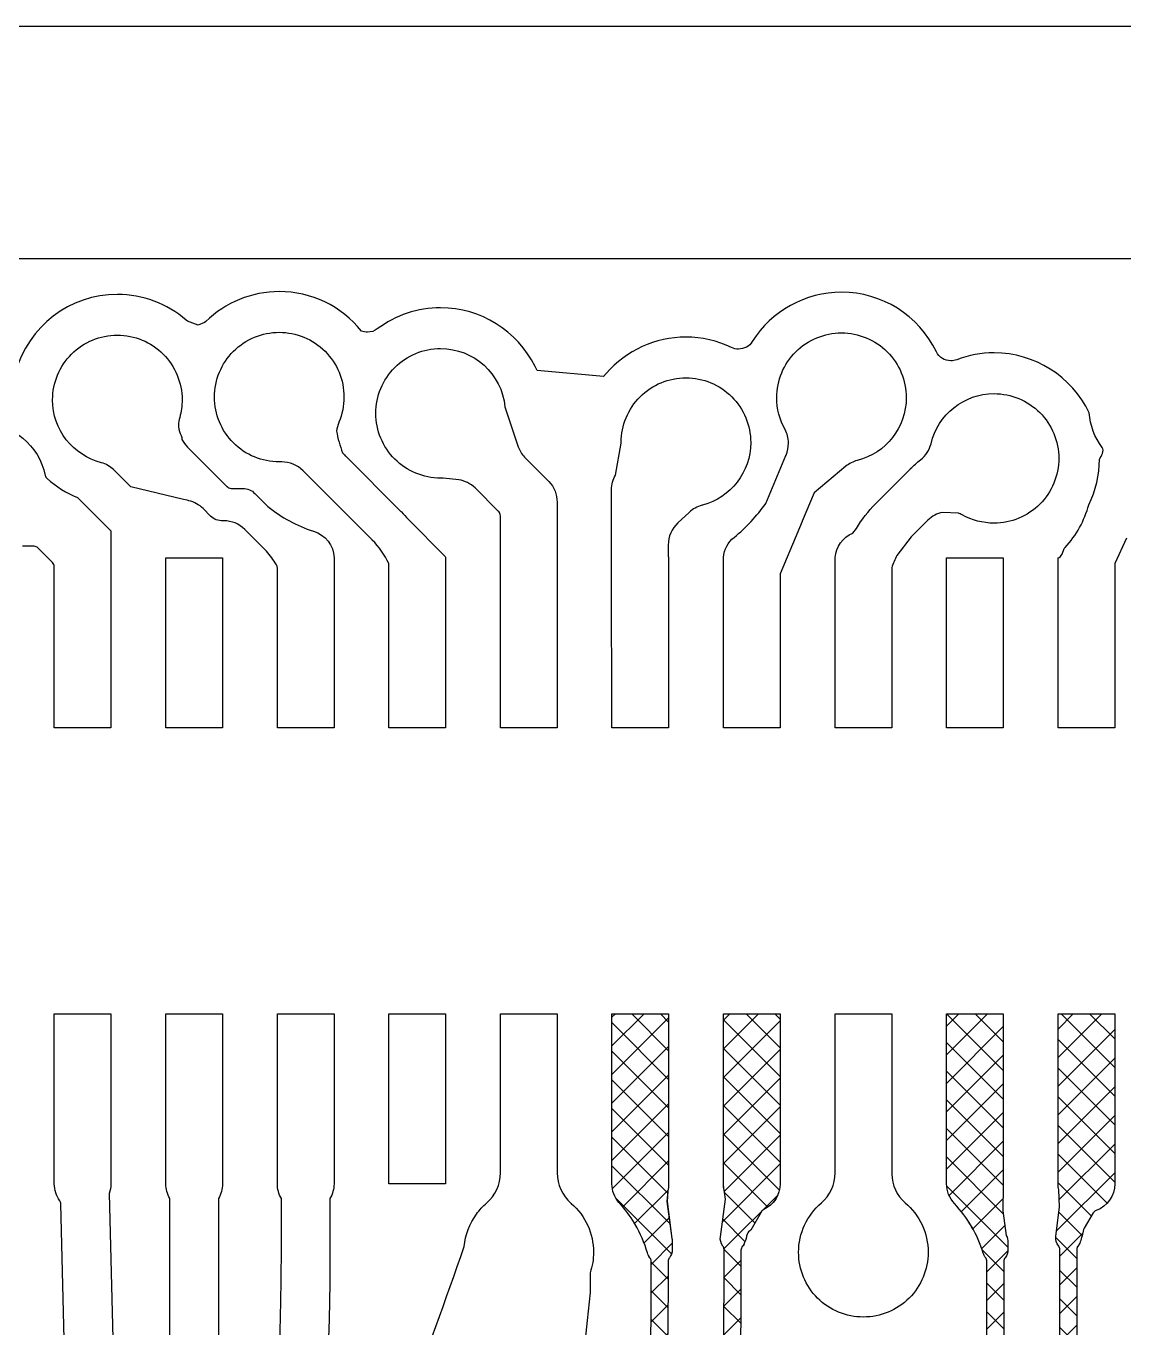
# Model space of a CAD drawing. Header units: millimetres. Extents: x 3440 to 3572, y 2 to 96.
# Drawn here: x 3498.224 to 3501.67, y 65.937 to 70.021 of the extents above; entities that cross this region are included whole.
import ezdxf

# ---------------------------------------------------------------- set-up
doc = ezdxf.new("R2010")
doc.units = ezdxf.units.MM
doc.header["$LTSCALE"] = 23.1
for name, color, linetype in [('gbr-dxf', 7, 'CONTINUOUS'), ('gbr-outline-dxf', 2, 'CONTINUOUS'), ('備註', 1, 'CONTINUOUS')]:
    doc.layers.add(name, color=color, linetype=linetype)

# ---------------------------------------------------------------- blocks, each defined once
blk = doc.blocks.new('1')
at = {"layer": '備註', "linetype": 'Continuous'}
h = blk.add_hatch(dxfattribs=at)
h.set_pattern_fill('ANSI37', color=3, scale=0.02, style=0)
h.paths.add_polyline_path([(4286.9204, -448.5773), (4286.9204, -445.413, -0.038469), (4286.9207, -445.409, -0.005741), (4286.9224, -445.2641, -0.012911), (4286.9224, -445.263, -0.192745), (4288.774, -440.9383), (4288.7742, -440.9381), (4290.6805, -439.0318, -0.022179), (4290.6819, -439.0301, -0.012999), (4290.6827, -439.0293, 0.198866), (4293.0571, -433.2981, -0.012999), (4293.057, -433.2969), (4293.057, -433.0422, 0.126703), (4293.0538, -433.0328, -0.238292), (4293.0451, -432.9984), (4293.0501, -432.9758), (4293.0503, -432.9752, -0.002638), (4293.0512, -432.9711, 0.052598), (4293.0607, -432.8805, -0.01044), (4293.0608, -432.8791, 0.052723), (4293.0509, -432.7883, -0.061206), (4293.0482, -432.7668), (4293.0482, -432.7668), (4293.0482, -432.2334), (4293.226, -432.2334), (4293.226, -432.6749, -0.009209), (4293.226, -432.6779), (4293.226, -432.7668, -0.169291), (4293.2068, -432.822, 0.043546), (4293.1661, -432.8856, 0.006989), (4293.1641, -432.8943), (4293.1641, -432.8943, 0.108919), (4293.1586, -432.9009, -0.041884), (4293.1584, -432.9012, 0.053171), (4293.1281, -432.9882, -0.002636), (4293.1272, -432.9923, -0.011867), (4293.1268, -432.9938), (4293.1219, -433.0155, -0.117232), (4293.114, -433.0319), (4293.114, -433.0319, 0.146349), (4293.11, -433.0427), (4293.11, -433.2957, -0.012999), (4293.1101, -433.2969, -0.198807), (4290.7224, -439.0646, -0.03099), (4290.7202, -439.067), (4290.7202, -439.067), (4288.8117, -440.9756), (4288.8114, -440.9758, 0.192697), (4286.9754, -445.2631, -0.012911), (4286.9754, -445.2642, 0.005907), (4286.9737, -445.4121, -0.050361), (4286.9734, -445.4173), (4286.9734, -448.5585, -0.036092), (4286.9734, -448.5587, 0.180687), (4286.9787, -448.5717), (4286.9936, -448.5865, -0.042428), (4286.9938, -448.5867, 0.147346), (4287.0042, -448.5918, -0.171376), (4287.028, -448.6026, 0.128411), (4287.1599, -448.6765, -0.015423), (4287.162, -448.6771, -0.266442), (4287.2236, -448.7407, 0.071546), (4287.2262, -448.7457), (4287.2263, -448.7457), (4287.2263, -448.7605, -0.007106), (4287.2263, -448.7626), (4287.2263, -449.0124, -0.007121), (4287.2263, -449.0145), (4287.2263, -449.2791), (4287.0485, -449.2791), (4287.0485, -449.2735), (4287.0485, -449.2735), (4287.0485, -448.7767, 0.118025), (4286.9734, -448.6595, -0.183096), (4286.9614, -448.6343, 0.134987), (4286.9568, -448.6247), (4286.9291, -448.597, -0.212453)])
h.paths.add_polyline_path([(4286.6817, -448.5885, -0.027768), (4286.6918, -448.6181), (4286.6918, -448.6218, 0.063503), (4286.6926, -448.6284), (4286.7018, -448.6818, -0.010797), (4286.7021, -448.6938, 0.010183), (4286.7021, -448.6951), (4286.7021, -448.6954, -0.108314), (4286.6996, -448.7036), (4286.6995, -448.7038), (4286.6995, -448.7038, 0.215605), (4286.6995, -448.7059), (4286.699, -448.7361, 0.0273), (4286.6985, -448.7457), (4286.6985, -448.7457), (4286.6985, -448.7457), (4286.6985, -448.7655), (4286.6985, -448.7655), (4286.6985, -449.2735), (4286.6985, -449.2735), (4286.6985, -449.2791), (4286.8763, -449.2791), (4286.8763, -449.0145, 0.007121), (4286.8763, -449.0124), (4286.8763, -448.7457, 0.228558), (4286.8428, -448.6761), (4286.8424, -448.6758, -0.131355), (4286.7549, -448.559, 0.079704), (4286.7485, -448.5484, -0.146239), (4286.7448, -448.5375, 0.036092), (4286.7448, -448.5373), (4286.7448, -445.2679, 0.087957), (4286.7466, -445.2589, -0.192757), (4288.6497, -440.8139), (4290.5584, -438.9052), (4290.5584, -438.9052), (4290.5585, -438.9052, 0.198869), (4292.8814, -433.298, 0.013079), (4292.8815, -433.2969), (4292.8815, -433.0426, -0.144789), (4292.8853, -433.032, 0.174547), (4292.8944, -433.0069), (4292.8944, -432.9862, 0.021595), (4292.8942, -432.9829, 0.067298), (4292.889, -432.9518, 0.081765), (4292.8841, -432.9401), (4292.8755, -432.9262, -0.042283), (4292.8691, -432.8532, 0.010351), (4292.8691, -432.8519, -0.040896), (4292.8749, -432.7812), (4292.875, -432.7804, 0.038766), (4292.8761, -432.7668), (4292.8761, -432.6779), (4292.8761, -432.2334), (4292.6983, -432.2334), (4292.6983, -432.239), (4292.6982, -432.239), (4292.6982, -432.7478), (4292.6983, -432.748), (4292.6983, -432.7668, 0.23908), (4292.7346, -432.8385, 0.06729), (4292.7351, -432.8389, -0.115876), (4292.7408, -432.8461), (4292.7408, -432.8461, -0.046487), (4292.7597, -432.9045), (4292.7807, -432.9119, -0.252788), (4292.7919, -432.9273), (4292.7925, -432.9332, 0.12341), (4292.7984, -432.9514), (4292.8009, -432.9554, 0.01812), (4292.8096, -432.9914, 0.061967), (4292.8134, -433.0003, -0.102406), (4292.8156, -433.0081, 0.03609), (4292.8156, -433.0084, 0.160481), (4292.8242, -433.0314, 0.055776), (4292.8245, -433.0319, -0.152992), (4292.8284, -433.0432, 0.036092), (4292.8285, -433.0434), (4292.8285, -433.2958, 0.01306), (4292.8284, -433.2969, -0.198906), (4290.521, -438.8677), (4290.521, -438.8677), (4290.521, -438.8677), (4288.6122, -440.7765), (4288.6121, -440.7765), (4288.6121, -440.7765, 0.192447), (4286.6938, -445.2499, 0.098806), (4286.6918, -445.2601), (4286.6918, -448.5373, 0.037059), (4286.6918, -448.5376, -0.152635), (4286.6878, -448.5488, 0.27377)])
h.paths.add_polyline_path([(4283.8869, -448.557, -0.172995), (4283.8958, -448.5321), (4283.8958, -448.532, 0.146349), (4283.8998, -448.5212), (4283.8998, -446.4176, -0.040138), (4283.9001, -446.4134, -0.198769), (4286.2625, -440.714), (4286.2627, -440.7138), (4287.5098, -439.4667), (4287.5098, -439.4666), (4287.5098, -439.4666, 0.198907), (4289.9036, -433.6873, -0.016872), (4289.9037, -433.6857), (4289.9037, -432.973, -0.036092), (4289.9036, -432.9727, 0.141335), (4289.9002, -432.9621, -0.212319), (4289.891, -432.9315), (4289.9029, -432.8387), (4289.9002, -432.786, -0.054356), (4289.8981, -432.7668), (4289.8981, -432.6779, -0.007121), (4289.8981, -432.6758), (4289.8981, -432.239), (4289.8982, -432.239), (4289.8982, -432.2334), (4290.076, -432.2334), (4290.076, -432.7668), (4290.0759, -432.7668), (4290.0759, -432.7668, -0.3159), (4290.0172, -432.8504, 0.141143), (4290.0088, -432.8577, -0.033597), (4290.0087, -432.8578), (4289.9797, -432.9056, 0.059391), (4289.978, -432.91, -0.029996), (4289.9675, -432.949, -0.090958), (4289.9606, -432.9614), (4289.9606, -432.9614, 0.141804), (4289.9567, -432.9718), (4289.9567, -433.687, -0.016893), (4289.9566, -433.6886, -0.198865), (4287.5473, -439.5041), (4287.5473, -439.5041), (4287.5473, -439.5041), (4286.3002, -440.7512), (4286.2999, -440.7515, 0.198902), (4283.9531, -446.4175, -0.026722), (4283.953, -446.4202, -0.016159), (4283.9528, -446.4218), (4283.9528, -448.5203, -0.048029), (4283.9528, -448.5207, 0.152992), (4283.9568, -448.532), (4283.9569, -448.5321, -0.092649), (4283.9638, -448.5448, -0.002776), (4283.9648, -448.548, 0.055059), (4283.9954, -448.6144, -0.039851), (4283.9956, -448.6146, 0.137615), (4284.0038, -448.6217), (4284.0038, -448.6217), (4284.0038, -448.6218), (4284.0052, -448.6245, 0.441021), (4284.0052, -448.6245), (4284.0052, -448.6245), (4284.0139, -448.6418, 0.037742), (4284.0468, -448.6796, -0.212517), (4284.0762, -448.7457), (4284.0762, -448.8346, -0.007121), (4284.0762, -448.8367), (4284.0762, -449.2791), (4283.8984, -449.2791), (4283.8984, -449.2735), (4283.8984, -449.2735), (4283.8984, -448.7655), (4283.8984, -448.7649), (4283.8984, -448.7457), (4283.8984, -448.7457), (4283.8984, -448.7457, -0.040316), (4283.8996, -448.7314, -0.010149), (4283.8998, -448.7302), (4283.9034, -448.6386, 0.050913), (4283.8899, -448.5724), (4283.8893, -448.5705, -0.088155)])
h.paths.add_polyline_path([(4283.5483, -448.8346, 0.009209), (4283.5484, -448.8376), (4283.5484, -449.2735), (4283.5484, -449.2735), (4283.5484, -449.2791), (4283.7262, -449.2791), (4283.7262, -448.7457), (4283.7261, -448.7457, 0.019469), (4283.7259, -448.7389), (4283.731, -448.5973), (4283.731, -448.5973, -0.396062), (4283.731, -448.5972), (4283.731, -448.5956), (4283.731, -448.5955), (4283.731, -448.5955, -0.135041), (4283.7306, -448.5849), (4283.7306, -448.5847, -0.012549), (4283.7352, -448.5689, 0.254191), (4283.7282, -448.532), (4283.7282, -448.532, -0.146437), (4283.7243, -448.5212), (4283.7243, -446.4177, 0.016923), (4283.7242, -446.4161, -0.198862), (4286.1381, -440.5897), (4286.1383, -440.5895), (4287.3855, -439.3423), (4287.3855, -439.3423), (4287.3855, -439.3423, 0.198917), (4289.7281, -433.6871, 0.016923), (4289.728, -433.6854), (4289.728, -433.0099, -0.152918), (4289.732, -432.9987), (4289.732, -432.9987, 0.175279), (4289.7409, -432.9734), (4289.7409, -432.9508, 0.145547), (4289.7353, -432.9291), (4289.7249, -432.8514), (4289.7257, -432.7734, 0.018935), (4289.7259, -432.7668), (4289.7259, -432.7668), (4289.7259, -432.7668), (4289.7259, -432.747), (4289.7259, -432.239), (4289.7259, -432.2334), (4289.5481, -432.2334), (4289.5481, -432.239), (4289.5481, -432.6758, 0.007121), (4289.5481, -432.6779), (4289.5481, -432.7668, 0.194527), (4289.5731, -432.8286, -0.111015), (4289.6635, -432.9841, 0.105582), (4289.671, -432.9987), (4289.671, -432.9987, -0.152929), (4289.675, -433.01, 0.036092), (4289.675, -433.0102), (4289.675, -433.686, 0.013079), (4289.675, -433.6871, 0.020044), (4289.6751, -433.6891, -0.198851), (4287.3481, -439.3048), (4287.348, -439.3048), (4287.348, -439.3048), (4286.1008, -440.552), (4286.1006, -440.5522, 0.198871), (4283.6712, -446.4164, 0.013079), (4283.6712, -446.4175), (4283.6712, -446.4178, 0.020066), (4283.6713, -446.4198), (4283.6713, -448.5207, -0.150332), (4283.6674, -448.5318, 0.096433), (4283.6602, -448.5449, -0.122485), (4283.5758, -448.6814, 0.204905), (4283.5483, -448.7457)])
h.paths.add_polyline_path([(4285.6484, -449.2791), (4285.6484, -448.7457), (4285.6485, -448.7457), (4285.6485, -448.7457, -0.186162), (4285.6715, -448.686, -0.011402), (4285.6725, -448.6848, 0.113626), (4285.759, -448.5364, -0.002685), (4285.7601, -448.5329, -0.098981), (4285.7673, -448.5193), (4285.7673, -448.5192, 0.152897), (4285.7713, -448.508, -0.05707), (4285.7713, -448.5074), (4285.7713, -445.9316, -0.020066), (4285.7713, -445.9296, -0.198906), (4288.0516, -440.4245), (4288.0516, -440.4245), (4288.0516, -440.4245), (4289.1865, -439.2896), (4289.1865, -439.2896), (4289.1865, -439.2896, 0.198918), (4291.7675, -433.0586, -0.01306), (4291.7675, -433.0575), (4291.7675, -433.0224, -0.048029), (4291.7675, -433.022, 0.145602), (4291.7638, -433.0112, -0.124838), (4291.7554, -432.9938, -0.014226), (4291.7548, -432.9919, -0.038028), (4291.741, -432.9152), (4291.7076, -432.8549, 0.133018), (4291.7001, -432.8477, -0.293511), (4291.6482, -432.7668), (4291.6481, -432.7668), (4291.6481, -432.2334), (4291.8259, -432.2334), (4291.8259, -432.6758, -0.007106), (4291.826, -432.6779), (4291.826, -432.7668, -0.044204), (4291.8246, -432.7824), (4291.8245, -432.7831, 0.019404), (4291.8196, -432.8163), (4291.833, -432.9171, -0.04233), (4291.8333, -432.9237), (4291.8333, -432.9858, -0.171575), (4291.8246, -433.0106), (4291.8245, -433.0107, 0.152897), (4291.8205, -433.022), (4291.8205, -433.0586, -0.013079), (4291.8205, -433.0598, -0.198885), (4289.224, -439.327), (4289.224, -439.3271), (4289.2239, -439.3271), (4288.0891, -440.4619), (4288.0891, -440.462), (4288.089, -440.462, 0.198837), (4285.8243, -445.9276, -0.020022), (4285.8243, -445.9296), (4285.8243, -448.5091, 0.126649), (4285.8277, -448.5185, -0.255471), (4285.8355, -448.5554, -0.002709), (4285.8344, -448.5591, 0.019111), (4285.8274, -448.5873), (4285.8262, -448.7416, -0.011961), (4285.8263, -448.7457), (4285.8263, -448.8346, -0.009235), (4285.8262, -448.8375), (4285.8262, -449.2791)])
h.paths.add_polyline_path([(4284.5984, -449.2791), (4284.5984, -448.7457), (4284.5984, -448.7457), (4284.5984, -448.7457, -0.181251), (4284.6203, -448.6873, -0.01195), (4284.6214, -448.686, 0.113438), (4284.71, -448.5278, -0.100452), (4284.7172, -448.5139), (4284.7173, -448.5139, 0.152897), (4284.7213, -448.5026, -0.037059), (4284.7213, -448.5023), (4284.7213, -446.3639, -0.013079), (4284.7213, -446.3628, -0.198867), (4287.2147, -440.3439), (4287.2149, -440.3437), (4288.3589, -439.1997), (4288.3589, -439.1997), (4288.3589, -439.1997, 0.198919), (4290.7192, -433.5016, -0.01306), (4290.7192, -433.5005), (4290.7192, -432.9778, 0.141403), (4290.7158, -432.9672, -0.106282), (4290.7079, -432.9527, 0.037341), (4290.6916, -432.9145, 0.121014), (4290.6851, -432.9076), (4290.685, -432.9076), (4290.669, -432.8781, 0.05425), (4290.6283, -432.8336, -0.021193), (4290.626, -432.8313, -0.205959), (4290.5982, -432.7668), (4290.5981, -432.7668), (4290.5981, -432.7476), (4290.5981, -432.7475), (4290.5981, -432.239), (4290.5981, -432.239), (4290.5981, -432.2334), (4290.7759, -432.2334), (4290.7759, -432.6759, -0.006875), (4290.776, -432.6779), (4290.776, -432.7668, -0.060251), (4290.7734, -432.7879), (4290.771, -432.8319), (4290.7845, -432.935, -0.215499), (4290.7763, -432.9664), (4290.7762, -432.9665, 0.152897), (4290.7723, -432.9777, -0.037059), (4290.7722, -432.978), (4290.7722, -433.5016, -0.013079), (4290.7722, -433.5028, -0.198882), (4288.3964, -439.2372), (4288.3964, -439.2372), (4288.3964, -439.2372), (4287.2524, -440.3812), (4287.2522, -440.3814, 0.198902), (4284.7743, -446.3639, -0.01306), (4284.7743, -446.365), (4284.7743, -448.5035, 0.126611), (4284.7775, -448.5129, -0.255514), (4284.7856, -448.5498, 0.048391), (4284.771, -448.6266), (4284.7744, -448.7278, -0.050849), (4284.7762, -448.7457), (4284.7762, -448.8346, -0.009235), (4284.7762, -448.8376), (4284.7762, -449.2791)])
h.paths.add_polyline_path([(4284.9387, -448.5595, -0.250239), (4284.9458, -448.5231), (4284.9459, -448.5229, 0.152967), (4284.9498, -448.5117), (4284.9498, -446.364, -0.013079), (4284.9499, -446.3628, -0.198864), (4287.3765, -440.5057), (4287.3765, -440.5057), (4287.3765, -440.5057), (4288.5208, -439.3615), (4288.5208, -439.3614), (4288.5208, -439.3614, 0.198847), (4290.9479, -433.5039, -0.020044), (4290.9478, -433.5019), (4290.9478, -433.5017, -0.01306), (4290.9478, -433.5005), (4290.9478, -432.9511, 0.152951), (4290.9438, -432.9398, -0.039884), (4290.9437, -432.9396, -0.209268), (4290.9354, -432.9091), (4290.9379, -432.8921), (4290.9482, -432.7438), (4290.9482, -432.2334), (4291.126, -432.2334), (4291.126, -432.6757, -0.007335), (4291.126, -432.6779), (4291.126, -432.7668, -0.258233), (4291.0843, -432.8421, 0.039395), (4291.0598, -432.861), (4291.0109, -432.9456), (4291.0109, -432.9456, 0.259695), (4291.0009, -432.9622, -0.034686), (4291.0008, -432.9628), (4291.0008, -433.5002, -0.016923), (4291.0009, -433.5019, -0.198912), (4288.5583, -439.3989), (4288.5582, -439.3989), (4288.5582, -439.3989), (4287.414, -440.5432), (4287.4139, -440.5432), (4287.4139, -440.5432, 0.198899), (4285.0029, -446.3639, -0.01306), (4285.0028, -446.3651), (4285.0028, -448.5112, -0.048029), (4285.0029, -448.5116, 0.14893), (4285.0067, -448.5226, -0.099394), (4285.014, -448.5362, 0.061896), (4285.0513, -448.6191, 0.069304), (4285.0552, -448.6229), (4285.0554, -448.623), (4285.0608, -448.634, 0.043693), (4285.1013, -448.6839, -0.017871), (4285.103, -448.6858, -0.186699), (4285.1262, -448.7457), (4285.1263, -448.7457), (4285.1263, -449.2791), (4284.9485, -449.2791), (4284.9485, -449.2735), (4284.9485, -448.8378, -0.009209), (4284.9484, -448.8348), (4284.9484, -448.7457, -0.018469), (4284.9486, -448.7393), (4284.9508, -448.6128), (4284.9508, -448.6128, 0.014957), (4284.9507, -448.6118, 0.036518)])
h.paths.add_polyline_path([(4282.4984, -448.7457), (4282.4984, -448.8346), (4282.4984, -449.2791), (4282.6762, -449.2791), (4282.6762, -449.2735), (4282.6762, -449.2735), (4282.6762, -448.7655), (4282.6762, -448.7655), (4282.6762, -448.7457, 0.030518), (4282.6755, -448.7349), (4282.6747, -448.5969, -0.027525), (4282.6844, -448.5535, 0.002633), (4282.6855, -448.5498, 0.255399), (4282.6774, -448.5129, -0.137907), (4282.6742, -448.5026), (4282.6742, -446.3275, 0.01306), (4282.6742, -446.3264, -0.198907), (4284.9527, -440.8254), (4284.9527, -440.8254), (4284.9527, -440.8254), (4286.7469, -439.0312, 0.041596), (4286.7497, -439.0279, 0.15799), (4288.6742, -433.0893, 0.020066), (4288.6741, -433.0874), (4288.6741, -433.0104, 0.05707), (4288.6742, -433.0099, -0.152897), (4288.6782, -432.9986, 0.173258), (4288.6871, -432.9737), (4288.6871, -432.9456, 0.050081), (4288.6863, -432.9378), (4288.6708, -432.8219), (4288.673, -432.7893, 0.064351), (4288.6759, -432.7668), (4288.6759, -432.747), (4288.6759, -432.6779), (4288.6759, -432.239), (4288.6759, -432.2334), (4288.4981, -432.2334), (4288.4981, -432.239), (4288.4981, -432.6779), (4288.4981, -432.747), (4288.4981, -432.7668, 0.180381), (4288.5198, -432.825, 0.01427), (4288.5212, -432.8265, -0.04928), (4288.5686, -432.8905), (4288.569, -432.8912, 0.118045), (4288.5695, -432.8923, -0.027346), (4288.5707, -432.894, -0.060362), (4288.6095, -432.9834, 0.110384), (4288.6172, -432.9987, -0.146233), (4288.6211, -433.0094), (4288.6211, -433.0894, 0.020044), (4288.6212, -433.0914, -0.157884), (4286.708, -438.9951), (4284.9152, -440.7879), (4284.9152, -440.7879), (4284.9152, -440.7879, 0.198869), (4282.6212, -446.3252, 0.013079), (4282.6212, -446.3264), (4282.6212, -448.5026, -0.152897), (4282.6172, -448.5139), (4282.6171, -448.514, 0.100206), (4282.6099, -448.5278, 0.002647), (4282.6088, -448.5315, -0.110971), (4282.5214, -448.686, 0.010784), (4282.5204, -448.687, 0.182088)])
h.paths.add_polyline_path([(4282.8387, -448.5595, 0.002676), (4282.8397, -448.5628, -0.008691), (4282.8431, -448.5749), (4282.8483, -448.7655), (4282.8483, -449.2735), (4282.8483, -449.2735), (4282.8483, -449.2791), (4283.0261, -449.2791), (4283.0261, -448.8346), (4283.0261, -448.7457, 0.195254), (4283.001, -448.6837, -0.115352), (4282.915, -448.5397, 0.002713), (4282.9139, -448.5362, 0.095115), (4282.907, -448.5232, 0.040767), (4282.9068, -448.5229, -0.152992), (4282.9028, -448.5116, 0.036092), (4282.9028, -448.5113), (4282.9028, -446.3274, 0.03042), (4282.9028, -446.3243, -0.198847), (4285.1144, -440.987), (4285.1145, -440.987), (4285.1145, -440.987), (4286.9214, -439.18, 0.040674), (4286.9242, -439.1768, 0.15841), (4288.9028, -433.0905, 0.013079), (4288.9028, -433.0893), (4288.9028, -432.9748, -0.152234), (4288.9071, -432.9637, 0.095505), (4288.9145, -432.9508, 0.019977), (4288.9225, -432.9245, -0.219672), (4288.9341, -432.9124), (4288.9342, -432.9124), (4288.9659, -432.8552), (4288.9659, -432.8551, -0.140609), (4288.974, -432.8476), (4288.9742, -432.8475, 0.29281), (4289.0259, -432.7668), (4289.0259, -432.6779, 0.006875), (4289.0259, -432.6759), (4289.0259, -432.239), (4289.0259, -432.2334), (4288.8481, -432.2334), (4288.8481, -432.239), (4288.8481, -432.747), (4288.8481, -432.7668), (4288.8481, -432.7668, 0.056627), (4288.8503, -432.7867, -0.026278), (4288.8541, -432.8145), (4288.8383, -432.9327, 0.198048), (4288.8459, -432.9617, 0.04083), (4288.8461, -432.962, -0.145886), (4288.8497, -432.9728, 0.058027), (4288.8498, -432.9733), (4288.8498, -433.0882, 0.01306), (4288.8498, -433.0894, -0.158386), (4286.8825, -439.144), (4285.077, -440.9495), (4285.077, -440.9495), (4285.077, -440.9495, 0.198917), (4282.8498, -446.3263, 0.016923), (4282.8498, -446.328), (4282.8498, -448.5121, -0.144789), (4282.8459, -448.5228, 0.252674)])
h.paths.add_polyline_path([(4285.9889, -448.569, -0.2567), (4285.9961, -448.5317, 0.139935), (4285.9999, -448.5215), (4285.9999, -445.9299, -0.013079), (4285.9999, -445.9287, -0.198872), (4288.2134, -440.5862), (4288.2134, -440.5862), (4288.2134, -440.5862), (4289.3482, -439.4514, 0.198911), (4291.996, -433.059, -0.017024), (4291.9961, -433.0573), (4291.9961, -433.0134, -0.048029), (4291.996, -433.013, 0.152992), (4291.9921, -433.0017), (4291.9921, -433.0017, -0.186251), (4291.9832, -432.9748), (4291.9832, -432.9492, -0.043586), (4291.9838, -432.9424), (4292.0023, -432.8113), (4292.0013, -432.7976, 0.010184), (4291.9993, -432.7807, -0.039382), (4291.9982, -432.7668), (4291.9982, -432.6779, -0.007121), (4291.9982, -432.6758), (4291.9982, -432.2334), (4292.176, -432.2334), (4292.176, -432.7668), (4292.176, -432.7668), (4292.176, -432.7668, -0.264407), (4292.1325, -432.8432, 0.118492), (4292.1262, -432.8501), (4292.1262, -432.8501), (4292.1122, -432.8768), (4292.0967, -432.8923), (4292.0967, -432.8923, 0.213294), (4292.0832, -432.9015, 0.007572), (4292.0771, -432.9128, -0.03781), (4292.0607, -432.9867, -0.107864), (4292.0531, -433.0016), (4292.0531, -433.0017, 0.152897), (4292.0491, -433.0129), (4292.0491, -433.0586, -0.016893), (4292.049, -433.0603, -0.198872), (4289.3858, -439.4888), (4289.3858, -439.4888), (4288.2509, -440.6237), (4288.2509, -440.6237), (4288.2509, -440.6237, 0.198911), (4286.0529, -445.9298, -0.01306), (4286.0529, -445.931), (4286.0529, -448.5202, -0.048029), (4286.0529, -448.5206, 0.152992), (4286.0569, -448.5319), (4286.0569, -448.5319, -0.108794), (4286.0646, -448.547), (4286.0649, -448.548, 0.120342), (4286.1492, -448.6819, -0.011273), (4286.1502, -448.6829, -0.198693), (4286.1762, -448.7457), (4286.1762, -448.8346), (4286.1762, -449.2791), (4285.9984, -449.2791), (4285.9984, -448.8346), (4285.9984, -448.7457, -0.037571), (4285.9994, -448.7325), (4286.0018, -448.6362), (4286.0018, -448.6362), (4286.0018, -448.6362, 0.081875), (4286.0024, -448.6297, 0.04431), (4285.9899, -448.5722, -0.002781)])
at = {"layer": 'gbr-dxf', "color": 3}
for p, q in [((4288.6759, -432.239), (4288.6759, -432.6779)), ((4289.7259, -432.239), (4289.7259, -432.747)), ((4288.6759, -432.6779), (4288.6759, -432.747))]:
    blk.add_line(p, q, dxfattribs=at)
at = {"layer": 'gbr-dxf', "color": 3, "linetype": 'Continuous'}
for points in [[(4284.9152, -440.7879), (4286.708, -438.9951, 0.157884), (4288.6212, -433.0914, -0.020044), (4288.6211, -433.0894), (4288.6211, -433.0094, 0.146233), (4288.6172, -432.9987, -0.110384), (4288.6095, -432.9834, 0.060362), (4288.5707, -432.894, 0.027346), (4288.5695, -432.8923, -0.118045), (4288.569, -432.8912), (4288.5686, -432.8905, 0.04928), (4288.5212, -432.8265, -0.01427), (4288.5198, -432.825, -0.180381), (4288.4981, -432.7668), (4288.4981, -432.747), (4288.4981, -432.6779), (4288.4981, -432.239), (4288.4981, -432.2334), (4288.6759, -432.2334), (4288.6759, -432.239)], [(4286.8825, -439.144, 0.158386), (4288.8498, -433.0894, -0.01306), (4288.8498, -433.0882), (4288.8498, -432.9733, -0.058027), (4288.8497, -432.9728, 0.145886), (4288.8461, -432.962, -0.04083), (4288.8459, -432.9617, -0.198048), (4288.8383, -432.9327), (4288.8541, -432.8145, 0.026278), (4288.8503, -432.7867, -0.056627), (4288.8481, -432.7668), (4288.8481, -432.7668), (4288.8481, -432.747), (4288.8481, -432.239), (4288.8481, -432.2334), (4289.0259, -432.2334), (4289.0259, -432.239)], [(4289.0259, -432.239), (4289.0259, -432.6759, -0.006875), (4289.0259, -432.6779), (4289.0259, -432.7668, -0.29281), (4288.9742, -432.8475), (4288.974, -432.8476, 0.140609), (4288.9659, -432.8551), (4288.9659, -432.8552), (4288.9342, -432.9124), (4288.9341, -432.9124, 0.219672), (4288.9225, -432.9245, -0.019977), (4288.9145, -432.9508, -0.095505), (4288.9071, -432.9637, 0.152234), (4288.9028, -432.9748), (4288.9028, -433.0893, -0.013079), (4288.9028, -433.0905, -0.15841), (4286.9242, -439.1768, -0.040674)], [(4287.3481, -439.3048, 0.198851), (4289.6751, -433.6891, -0.020044), (4289.675, -433.6871, -0.013079), (4289.675, -433.686), (4289.675, -433.0102, -0.036092), (4289.675, -433.01, 0.152929), (4289.671, -432.9987), (4289.671, -432.9987, -0.105582), (4289.6635, -432.9841, 0.111015), (4289.5731, -432.8286, -0.194527), (4289.5481, -432.7668), (4289.5481, -432.6779, -0.007121), (4289.5481, -432.6758), (4289.5481, -432.239), (4289.5481, -432.2334), (4289.7259, -432.2334), (4289.7259, -432.239)], [(4289.9037, -433.6857), (4289.9037, -432.973, -0.036092), (4289.9036, -432.9727, 0.141335), (4289.9002, -432.9621, -0.212319), (4289.891, -432.9315), (4289.9029, -432.8387), (4289.9002, -432.786, -0.054356), (4289.8981, -432.7668), (4289.8981, -432.6779, -0.007121), (4289.8981, -432.6758), (4289.8981, -432.239), (4289.8982, -432.239), (4289.8982, -432.2334), (4290.076, -432.2334), (4290.076, -432.7668), (4290.0759, -432.7668), (4290.0759, -432.7668, -0.3159), (4290.0172, -432.8504, 0.141143), (4290.0088, -432.8577, -0.033597), (4290.0087, -432.8578), (4289.9797, -432.9056, 0.059391), (4289.978, -432.91, -0.029996), (4289.9675, -432.949, -0.090958), (4289.9606, -432.9614), (4289.9606, -432.9614, 0.141804), (4289.9567, -432.9718), (4289.9567, -433.687, -0.016893)], [(4289.1865, -439.2896, 0.198918), (4291.7675, -433.0586, -0.01306)], [(4291.8205, -433.0598, -0.198885), (4289.224, -439.327)], [(4289.3482, -439.4514, 0.198911), (4291.996, -433.059, -0.017024)], [(4292.049, -433.0603, -0.198872), (4289.3858, -439.4888)], [(4288.6759, -432.747), (4288.6759, -432.7668, -0.064351), (4288.673, -432.7893), (4288.6708, -432.8219), (4288.6863, -432.9378, -0.050081), (4288.6871, -432.9456), (4288.6871, -432.9737, -0.173258), (4288.6782, -432.9986, 0.152897), (4288.6742, -433.0099, -0.05707), (4288.6741, -433.0104), (4288.6741, -433.0874, -0.020066), (4288.6742, -433.0893, -0.15799), (4286.7497, -439.0279, -0.041596), (4286.7469, -439.0312), (4284.9527, -440.8254)], [(4289.7259, -432.747), (4289.7259, -432.7668), (4289.7259, -432.7668), (4289.7259, -432.7668, -0.018935), (4289.7257, -432.7734), (4289.7249, -432.8514), (4289.7353, -432.9291, -0.145547), (4289.7409, -432.9508), (4289.7409, -432.9734, -0.175279), (4289.732, -432.9987), (4289.732, -432.9987, 0.152918), (4289.728, -433.0099), (4289.728, -433.6854, -0.016923), (4289.7281, -433.6871, -0.198917), (4287.3855, -439.3423)]]:
    blk.add_lwpolyline(points, format="xyb", dxfattribs=at)

msp = doc.modelspace()

# ---------------------------------------------------------------- linework, layer by layer
at = {"layer": 'gbr-dxf'}
for p, q in [((3499.891, 68.3325), (3499.891, 68.0856)), ((3500.2411, 66.9167), (3500.2411, 66.4778)), ((3501.2911, 66.9167), (3501.2911, 66.4087)), ((3500.2411, 66.4778), (3500.2411, 66.4087))]:
    msp.add_line(p, q, dxfattribs=at)
at = {"layer": 'gbr-dxf', "linetype": 'Continuous'}
for points in [[(3494.7024, 69.2913), (3507.7026, 69.2913, -0.365449)], [(3501.6777, 68.414), (3501.6411, 68.3349), (3501.6411, 68.3324), (3501.6411, 68.3324), (3501.6411, 67.8244), (3501.6411, 67.8244), (3501.6411, 67.8188), (3501.4633, 67.8188), (3501.4633, 68.3522), (3501.4633, 68.3522, 0.213724), (3501.4754, 68.3632, -0.043848), (3501.4756, 68.3636), (3501.4826, 68.3815), (3501.4857, 68.3848, 0.117442), (3501.5599, 68.5192, 0.111576), (3501.5934, 68.6612, -0.003196), (3501.6027, 68.6803, 0.247094), (3501.6015, 68.6989, -0.145376), (3501.561, 68.8073, 0.28881), (3501.2625, 68.9954), (3501.2624, 68.9954, 0.090891), (3501.1451, 68.9738, -0.090959), (3501.1271, 68.9705, -0.2878), (3501.0813, 68.9992, 0.287384), (3500.7837, 69.1857, 0.257911), (3500.5037, 69.031, -0.257739), (3500.4606, 69.0072, -0.112022), (3500.4387, 69.0122, 0.112645), (3500.2953, 69.0449, 0.217424), (3500.0455, 68.9309), (3500.0371, 68.921), (3499.8281, 68.9398), (3499.822, 68.9525, 0.285322), (3499.5254, 69.1367, 0.162262), (3499.3269, 69.0706, -0.163877), (3499.2963, 69.0603, -0.096941), (3499.2772, 69.064, 0.227316), (3499.0191, 69.1877), (3499.0191, 69.1877, 0.195337), (3498.7885, 69.0937), (3498.7846, 69.0902), (3498.7643, 69.0825), (3498.7308, 69.0952), (3498.7272, 69.0983, 0.180089), (3498.511, 69.1788, 0.338784), (3498.1918, 68.9345, -0.339355)], [(3500.4132, 67.8244), (3500.4132, 68.3479), (3500.4133, 68.348), (3500.4133, 68.3511, -0.113978), (3500.4133, 68.3522, 0.020278), (3500.4135, 68.3537, -0.04429), (3500.4136, 68.3541, -0.20773), (3500.4466, 68.4167, 0.068483), (3500.5459, 68.5233), (3500.609, 68.6735, -0.017066), (3500.6095, 68.675, 0.099718), (3500.6169, 68.7117, -0.018881), (3500.617, 68.7135, 0.114189), (3500.6066, 68.755, -0.129247), (3500.5804, 68.8549, -0.414223), (3500.7836, 69.0581, -0.414223), (3500.9868, 68.8549, -0.344253), (3500.8328, 68.6578, 0.105042), (3500.7977, 68.6398), (3500.6973, 68.5559), (3500.6604, 68.468, -0.007045), (3500.6599, 68.4668), (3500.5911, 68.3028), (3500.5911, 68.0856)], [(3499.3221, 68.8059, -0.414223), (3499.5253, 69.0091, -0.385633), (3499.7275, 68.8259), (3499.7692, 68.7005, 0.09891), (3499.7883, 68.6686), (3499.865, 68.5919, -0.205244), (3499.891, 68.5269), (3499.891, 68.3325)], [(3498.0856, 68.7737, -0.35623), (3498.2847, 68.6112), (3498.2847, 68.6112, 0.141379), (3498.2903, 68.6016, -0.066989), (3498.2907, 68.6011, 0.085781), (3498.3863, 68.5414), (3498.4909, 68.4368), (3498.4909, 68.3522), (3498.491, 68.3522), (3498.491, 67.8188), (3498.3132, 67.8188), (3498.3132, 67.8244), (3498.3131, 67.8244), (3498.3131, 68.3248, 0.180326), (3498.3078, 68.3377), (3498.2616, 68.3839, 0.165434), (3498.2497, 68.3888), (3498.2135, 68.3888, 0.398143)], [(3499.891, 68.0856), (3499.891, 67.8245), (3499.891, 67.8245), (3499.891, 67.8188), (3499.7132, 67.8188), (3499.7132, 68.0784), (3499.7132, 68.0855), (3499.7132, 68.3522), (3499.7132, 68.3522), (3499.7132, 68.4846, 0.181418), (3499.7079, 68.4976, -0.041258), (3499.7076, 68.4979), (3499.6338, 68.5717, 0.154859), (3499.5823, 68.5972), (3499.534, 68.6029, -0.01101), (3499.5253, 68.6027, -0.414223), (3499.3221, 68.8059)], [(3493.5992, 50.638, -0.007248), (3493.5992, 50.6435), (3493.5992, 51.8588), (3493.5992, 51.8588), (3493.5992, 53.9601), (3493.8598, 55.6759), (3494.3094, 56.794), (3495.3096, 58.1311), (3496.6462, 59.4676, 0.185228), (3499.4196, 65.6921, 0.004309), (3499.5997, 66.1922, -0.1364), (3499.6381, 66.2941), (3499.6381, 66.2941, -0.058783), (3499.6704, 66.329, 0.216588), (3499.7132, 66.4231), (3499.7132, 66.4237), (3499.7132, 66.9167), (3499.7132, 66.9222), (3499.891, 66.9222), (3499.891, 66.9167)], [(3499.891, 66.9167), (3499.891, 66.4244, -0.014748), (3499.8911, 66.4232, 0.218593), (3499.9346, 66.3284, -0.014748), (3499.9355, 66.3275, -0.216981), (3500.0053, 66.1742, -0.080329), (3499.995, 66.1102, -0.001554), (3499.9944, 66.0485), (3499.9944, 66.048, -0.109709), (3498.2494, 60.717), (3497.0849, 59.2426), (3496.0937, 58.2514, 0.198219), (3493.9952, 53.2039), (3493.9952, 50.702, -0.080301), (3494.0056, 50.638, -0.213625), (3493.9377, 50.4864, 0.042382), (3493.9355, 50.4839), (3493.9355, 50.4839), (3493.9182, 50.4666, 0.164302), (3493.8913, 50.3912), (3493.8913, 50.1433)], [(3494.5433, 58.4354), (3496.2792, 60.1712), (3496.2795, 60.1716, 0.198883), (3498.6759, 65.9578, -0.007678), (3498.6759, 65.9598), (3498.6759, 65.9608, -0.007678), (3498.6759, 65.9628), (3498.6759, 66.3429, -0.136445), (3498.6632, 66.3888), (3498.6632, 66.4777, -0.00941), (3498.6632, 66.4808), (3498.6632, 66.9167), (3498.6632, 66.9167), (3498.6632, 66.9223), (3498.841, 66.9223), (3498.841, 66.3889), (3498.841, 66.3889), (3498.841, 66.3888, -0.135872), (3498.8283, 66.3431), (3498.8283, 65.9609, -0.007678), (3498.8283, 65.9589), (3498.8283, 65.9578, -0.007698), (3498.8283, 65.9559, -0.198823), (3496.3873, 60.0638)], [(3496.1492, 60.5112, 0.198883), (3498.3447, 65.8123, -0.007646), (3498.3447, 65.8143, 0.00292), (3498.3442, 65.901), (3498.3442, 65.9021), (3498.334, 66.3261, 0.134672), (3498.3306, 66.3361), (3498.3305, 66.3361, -0.16021), (3498.3132, 66.3888), (3498.3132, 66.4777), (3498.3132, 66.9222), (3498.491, 66.9222), (3498.491, 66.9167), (3498.491, 66.9167), (3498.491, 66.4087), (3498.491, 66.4087), (3498.491, 66.3888, -0.087598), (3498.4856, 66.3584), (3498.4966, 65.9038, -0.010279), (3498.4966, 65.9009, -0.002921), (3498.4971, 65.8124, -0.007711), (3498.4971, 65.8104, -0.198818), (3496.257, 60.4034)], [(3496.3588, 59.7558, 0.198914), (3499.0259, 66.1947, -0.007678), (3499.0259, 66.1967), (3499.0259, 66.1978, -0.007678), (3499.0259, 66.1998), (3499.0259, 66.3429, -0.136419), (3499.0132, 66.3888), (3499.0132, 66.4777), (3499.0132, 66.9222), (3499.191, 66.9222), (3499.191, 66.9166), (3499.191, 66.9166), (3499.191, 66.4086), (3499.191, 66.4086), (3499.191, 66.3888, -0.13588), (3499.1783, 66.3431), (3499.1783, 66.1978, -0.007678), (3499.1783, 66.1959), (3499.1783, 66.1947, -0.007698), (3499.1783, 66.1928, -0.19886), (3496.4665, 59.648)], [(3496.4804, 58.3677), (3498.2732, 60.1605, 0.157884), (3500.1864, 66.0642, -0.020044), (3500.1863, 66.0662), (3500.1863, 66.1462, 0.146233), (3500.1824, 66.157, -0.110384), (3500.1747, 66.1723, 0.060362), (3500.1359, 66.2617, 0.027346), (3500.1346, 66.2634, -0.118045), (3500.1342, 66.2644), (3500.1338, 66.2652, 0.04928), (3500.0863, 66.3291, -0.01427), (3500.085, 66.3307, -0.180381), (3500.0633, 66.3889), (3500.0633, 66.4087), (3500.0633, 66.4778), (3500.0633, 66.9167), (3500.0633, 66.9223), (3500.2411, 66.9223), (3500.2411, 66.9167)], [(3498.4477, 60.0117, 0.158386), (3500.415, 66.0663, -0.01306), (3500.415, 66.0674), (3500.415, 66.1823, -0.058027), (3500.4149, 66.1828, 0.145886), (3500.4113, 66.1937, -0.04083), (3500.4111, 66.1939, -0.198048), (3500.4035, 66.223), (3500.4193, 66.3412, 0.026278), (3500.4155, 66.3689, -0.056627), (3500.4132, 66.3888), (3500.4132, 66.3888), (3500.4132, 66.4086), (3500.4132, 66.9166), (3500.4132, 66.9222), (3500.591, 66.9222), (3500.591, 66.9166)], [(3500.591, 66.9166), (3500.591, 66.4797, -0.006875), (3500.591, 66.4777), (3500.591, 66.3888, -0.29281), (3500.5393, 66.3081), (3500.5392, 66.308, 0.140609), (3500.5311, 66.3005), (3500.531, 66.3004), (3500.4993, 66.2433), (3500.4993, 66.2432, 0.219672), (3500.4877, 66.2311, -0.019977), (3500.4797, 66.2048, -0.095505), (3500.4722, 66.1919, 0.152234), (3500.468, 66.1808), (3500.468, 66.0663, -0.013079), (3500.468, 66.0651, -0.15841), (3498.4893, 59.9788, -0.040674)], [(3498.9132, 59.8509, 0.198851), (3501.2402, 65.4665, -0.020044), (3501.2402, 65.4685, -0.013079), (3501.2402, 65.4697), (3501.2402, 66.1454, -0.036092), (3501.2402, 66.1457, 0.152929), (3501.2362, 66.1569), (3501.2362, 66.157, -0.105582), (3501.2287, 66.1716, 0.111015), (3501.1382, 66.327, -0.194527), (3501.1133, 66.3888), (3501.1133, 66.4777, -0.007121), (3501.1133, 66.4798), (3501.1133, 66.9167), (3501.1133, 66.9222), (3501.2911, 66.9222), (3501.2911, 66.9167)], [(3501.4688, 65.4699), (3501.4688, 66.1827, -0.036092), (3501.4688, 66.183, 0.141335), (3501.4654, 66.1935, -0.212319), (3501.4562, 66.2241), (3501.4681, 66.317), (3501.4653, 66.3697, -0.054356), (3501.4633, 66.3888), (3501.4633, 66.4777, -0.007121), (3501.4633, 66.4798), (3501.4633, 66.9166), (3501.4633, 66.9166), (3501.4633, 66.9223), (3501.6411, 66.9223), (3501.6411, 66.3889), (3501.6411, 66.3889), (3501.6411, 66.3888, -0.3159), (3501.5824, 66.3052, 0.141143), (3501.574, 66.298, -0.033597), (3501.5739, 66.2978), (3501.5449, 66.25, 0.059391), (3501.5432, 66.2457, -0.029996), (3501.5326, 66.2066, -0.090958), (3501.5258, 66.1942), (3501.5258, 66.1942, 0.141804), (3501.5218, 66.1838), (3501.5218, 65.4686, -0.016893)], [(3500.2411, 66.4087), (3500.2411, 66.3889, -0.064351), (3500.2382, 66.3663), (3500.2359, 66.3338), (3500.2515, 66.2178, -0.050081), (3500.2523, 66.2101), (3500.2523, 66.182, -0.173258), (3500.2434, 66.157, 0.152897), (3500.2394, 66.1458, -0.05707), (3500.2393, 66.1452), (3500.2393, 66.0683, -0.020066), (3500.2394, 66.0663, -0.15799), (3498.3149, 60.1277, -0.041596), (3498.312, 60.1244), (3496.5179, 58.3302)], [(3501.2911, 66.4087), (3501.2911, 66.3888), (3501.2911, 66.3888), (3501.2911, 66.3888, -0.018935), (3501.2908, 66.3822), (3501.29, 66.3042), (3501.3004, 66.2265, -0.145547), (3501.3061, 66.2048), (3501.3061, 66.1822, -0.175279), (3501.2972, 66.157), (3501.2972, 66.157, 0.152918), (3501.2932, 66.1457), (3501.2932, 65.4702, -0.016923), (3501.2932, 65.4686, -0.198917), (3498.9507, 59.8134)], [(3500.7517, 59.8661, 0.198918), (3503.3327, 66.097, -0.01306)], [(3503.3857, 66.0959, -0.198885), (3500.7891, 59.8286)], [(3500.9134, 59.7042, 0.198911), (3503.5612, 66.0966, -0.017024)], [(3503.6142, 66.0954, -0.198872), (3500.951, 59.6668)]]:
    msp.add_lwpolyline(points, format="xyb", dxfattribs=at)
for points in [[(3498.8158, 68.8567, -0.414223), (3499.019, 69.0599, -0.414223), (3499.2222, 68.8567, -0.100056), (3499.2063, 68.7778), (3499.2061, 68.7772, 0.074743), (3499.199, 68.7499, 0.05329), (3499.2181, 68.6823, 0.033011), (3499.2264, 68.6729, -0.01331), (3499.2271, 68.6721), (3499.401, 68.4982, -0.010487), (3499.4027, 68.4965, -0.01984), (3499.4235, 68.4736), (3499.54, 68.3571), (3499.54, 68.3564, 0.054148), (3499.541, 68.3523), (3499.541, 68.3523), (3499.541, 68.3325), (3499.5411, 68.3325), (3499.5411, 67.8245), (3499.541, 67.8245), (3499.541, 67.8189), (3499.3632, 67.8189), (3499.3632, 68.3344, 0.086165), (3499.3112, 68.4084, -0.009265), (3499.3097, 68.4099), (3499.0946, 68.625, -0.013136), (3499.0939, 68.6257, 0.198997), (3499.0267, 68.6536, -0.011953), (3499.0258, 68.6536, -0.008674), (3499.019, 68.6535, -0.414223)], [(3498.3078, 68.848, -0.414223), (3498.511, 69.0512, -0.414223), (3498.7142, 68.848, -0.068627), (3498.7067, 68.7931), (3498.7066, 68.793, 0.066166), (3498.7031, 68.7682, -0.012376), (3498.7031, 68.7672, 0.029841), (3498.7038, 68.756, 0.021462), (3498.7135, 68.7295), (3498.7136, 68.7237, 0.077653), (3498.7309, 68.7001, -0.021527), (3498.7323, 68.6986), (3498.8546, 68.5763, -0.069707), (3498.8552, 68.5759, 0.181555), (3498.8681, 68.5705), (3498.9053, 68.5705, -0.208892), (3498.9426, 68.5542), (3498.9823, 68.5145), (3498.9835, 68.5135, 0.09048), (3499.1262, 68.4359, -0.329891), (3499.191, 68.3523), (3499.191, 68.3523), (3499.191, 67.8189), (3499.0132, 67.8189), (3499.0132, 67.8244), (3499.0132, 67.8244), (3499.0132, 68.3209, -0.03609), (3499.0132, 68.3212, 0.124411), (3499.0104, 68.3306, -0.040594), (3499.0103, 68.3309, 0.029204), (3498.9795, 68.3736), (3498.9137, 68.4394, -0.018707), (3498.9111, 68.4419, 0.195287), (3498.8449, 68.4688, -0.018457), (3498.8432, 68.4689), (3498.8422, 68.4689, -0.213002), (3498.8035, 68.4837), (3498.7802, 68.507, 0.136317), (3498.7357, 68.5315, -0.057141), (3498.7304, 68.5334), (3498.7186, 68.5357), (3498.5537, 68.5748), (3498.499, 68.6292, 0.115762), (3498.4615, 68.651, -0.343777)], [(3500.062, 68.0819), (3500.062, 68.5666, -0.134394), (3500.0744, 68.6119), (3500.0922, 68.7119, -0.003923), (3500.0922, 68.7142, -0.414223), (3500.2954, 68.9174, -0.414223), (3500.4986, 68.7142, -0.340623), (3500.3472, 68.5177, -0.012865), (3500.3462, 68.5174, 0.123981), (3500.3055, 68.4952), (3500.2704, 68.4625), (3500.27, 68.4621, 0.207833), (3500.2398, 68.3926), (3500.2398, 68.3922), (3500.2398, 68.3577, 0.070373), (3500.241, 68.3522), (3500.241, 68.3522), (3500.241, 68.3325), (3500.2411, 68.3325), (3500.2411, 67.8245), (3500.241, 67.8245), (3500.241, 67.8188), (3500.0632, 67.8188), (3500.0632, 68.0649, -0.048141)], [(3500.7632, 68.0855), (3500.7632, 68.3472, -0.009235), (3500.7633, 68.3502), (3500.7633, 68.3511, -0.113978), (3500.7632, 68.3522, 0.019796), (3500.7635, 68.3536, -0.287795), (3500.8194, 68.4299), (3500.8303, 68.4442, -0.063148), (3500.8909, 68.5226), (3500.8913, 68.523), (3501.0004, 68.6322), (3501.0005, 68.6322), (3501.0005, 68.6322), (3501.0005, 68.6323, -0.027848), (3501.0312, 68.6597), (3501.0317, 68.66, 0.162873), (3501.0645, 68.7106, -0.348513), (3501.2623, 68.8676, -0.414223), (3501.4655, 68.6644, -0.414223), (3501.2623, 68.4612, -0.129322), (3501.1624, 68.4875, 0.034677), (3501.1503, 68.4924), (3501.1013, 68.4952, 0.142698), (3501.0543, 68.4705), (3501.0027, 68.4188), (3500.9577, 68.3599, 0.043045), (3500.9411, 68.322), (3500.9411, 67.8245), (3500.9411, 67.8245), (3500.9411, 67.8189), (3500.7633, 67.8189), (3500.7633, 68.0825, -0.009209)], [(3500.649, 66.1742, -0.220045), (3500.7206, 66.329, 0.21632), (3500.7633, 66.4231), (3500.7633, 66.4236), (3500.7633, 66.9222), (3500.9411, 66.9222), (3500.9411, 66.9167), (3500.9411, 66.9167), (3500.9411, 66.4198, 0.207738), (3500.9831, 66.3296, -0.221154), (3501.0554, 66.1742, -0.414223), (3500.8522, 65.971, -0.414223)]]:
    msp.add_lwpolyline(points, format="xyb", close=True, dxfattribs=at)
for points in [[(3498.6632, 67.8188), (3498.6632, 68.3522), (3498.841, 68.3522), (3498.841, 67.8188)], [(3501.1133, 67.8188), (3501.1133, 68.3522), (3501.2911, 68.3522), (3501.2911, 67.8188)], [(3499.3632, 66.3888), (3499.3632, 66.9222), (3499.541, 66.9222), (3499.541, 66.3888)]]:
    msp.add_lwpolyline(points, close=True, dxfattribs=at)
msp.add_lwpolyline([(3500.5911, 68.0856), (3500.5911, 67.8189), (3500.4133, 67.8189), (3500.4133, 67.8244), (3500.4132, 67.8244)], dxfattribs=at)
at = {"layer": 'gbr-outline-dxf', "linetype": 'Continuous', "const_width": 0.000025}
msp.add_lwpolyline([(3488.202, 47.8048), (3488.202, 55.1864, -0.211094), (3488.3653, 55.5561), (3494.0386, 60.7224, 0.211095), (3494.202, 61.0921), (3494.202, 68.9953, -0.414217), (3494.702, 69.4953), (3507.7019, 69.4953, -0.414217), (3508.2019, 68.9953), (3508.2019, 61.0921, -0.211094), (3508.0386, 60.7224), (3502.3653, 55.5561, 0.211095), (3502.2019, 55.1864), (3502.2019, 46.4286, -0.414217), (3501.7019, 45.9286), (3496.702, 45.9286, -0.414217), (3496.202, 46.4286), (3496.202, 46.8048, 0.414217), (3495.702, 47.3048), (3488.702, 47.3048, -0.414217)], format="xyb", close=True, dxfattribs=at)
at = {"layer": '備註', "color": 1, "linetype": 'Continuous'}
msp.add_lwpolyline([(3493.6614, 65.2467), (3493.6614, 70.0206), (3508.8961, 70.0206), (3508.8961, 65.2467)], close=True, dxfattribs=at)

# ---------------------------------------------------------------- block references
msp.add_blockref('1', (-788.4348, 499.1556), dxfattribs=at)

doc.saveas('drawing.dxf')
